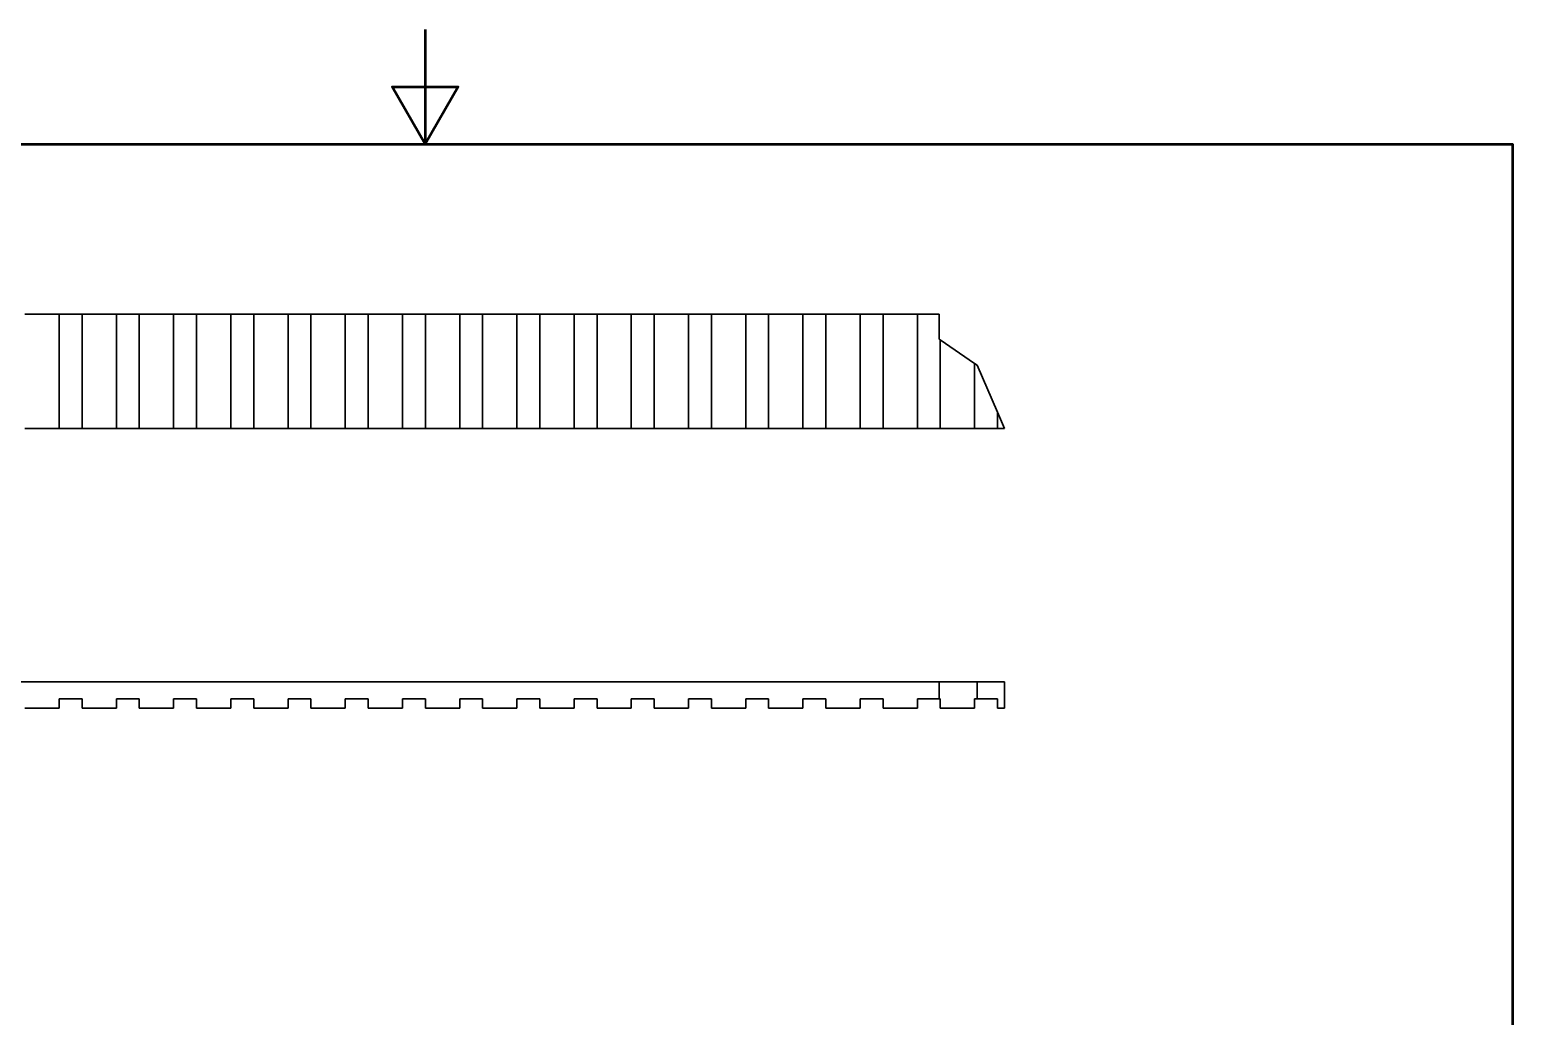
# Model space of a CAD drawing. Header units: millimetres. Extents: x 0 to 300, y 0 to 424.
# Drawn here: x 100.6 to 285.7, y 301.1 to 424.3 of the extents above; entities that cross this region are included whole.
import ezdxf

# ---------------------------------------------------------------- set-up
doc = ezdxf.new("R2010")
doc.units = ezdxf.units.MM
doc.header["$LTSCALE"] = 1.428571
doc.layers.add('Arêtes visibles(ISO)', color=7, linetype='Continuous', lineweight=35)
doc.layers.add('Cadre_0', color=7, linetype='Continuous', lineweight=50)

# ---------------------------------------------------------------- blocks, each defined once
blk = doc.blocks.new('Cadres Cadre par défaut')
at = {"layer": 'Cadre_0', "flags": 128}
for points in [[(105, 297), (105, 287), (102.11, 292), (107.89, 292), (105, 287)], [(10, 10), (10, 287), (200, 287), (200, 10), (10, 10)]]:
    blk.add_lwpolyline(points, dxfattribs=at)

msp = doc.modelspace()

# ---------------------------------------------------------------- linework, layer by layer
at = {"layer": 'Arêtes visibles(ISO)'}
for p, q in [((104.305, 388.773), (100.019, 388.773)), ((104.305, 388.773), (107.162, 388.773)), ((104.305, 374.488), (104.305, 388.773)), ((107.162, 388.773), (107.162, 374.488)), ((111.448, 388.773), (107.162, 388.773)), ((111.448, 388.773), (114.305, 388.773)), ((111.448, 374.488), (111.448, 388.773)), ((114.305, 388.773), (114.305, 374.488)), ((118.59, 388.773), (114.305, 388.773)), ((118.59, 388.773), (121.448, 388.773)), ((118.59, 374.488), (118.59, 388.773)), ((121.448, 388.773), (121.448, 374.488)), ((125.733, 388.773), (121.448, 388.773)), ((125.733, 388.773), (128.59, 388.773)), ((125.733, 374.488), (125.733, 388.773)), ((128.59, 388.773), (128.59, 374.488)), ((132.876, 388.773), (128.59, 388.773)), ((132.876, 388.773), (135.733, 388.773)), ((132.876, 374.488), (132.876, 388.773)), ((135.733, 388.773), (135.733, 374.488)), ((140.019, 388.773), (135.733, 388.773)), ((140.019, 388.773), (142.876, 388.773)), ((140.019, 374.488), (140.019, 388.773)), ((142.876, 388.773), (142.876, 374.488)), ((147.162, 388.773), (142.876, 388.773)), ((147.162, 388.773), (150.019, 388.773)), ((147.162, 374.488), (147.162, 388.773)), ((150.019, 388.773), (150.019, 374.488)), ((154.305, 388.773), (150.019, 388.773)), ((154.305, 388.773), (157.162, 388.773)), ((154.305, 374.488), (154.305, 388.773)), ((157.162, 388.773), (157.162, 374.488)), ((161.448, 388.773), (157.162, 388.773)), ((161.448, 388.773), (164.305, 388.773)), ((161.448, 374.488), (161.448, 388.773)), ((164.305, 388.773), (164.305, 374.488)), ((168.59, 388.773), (164.305, 388.773)), ((168.59, 388.773), (171.448, 388.773)), ((168.59, 374.488), (168.59, 388.773)), ((171.448, 388.773), (171.448, 374.488)), ((175.733, 388.773), (171.448, 388.773)), ((175.733, 388.773), (178.59, 388.773)), ((175.733, 374.488), (175.733, 388.773)), ((178.59, 388.773), (178.59, 374.488)), ((182.876, 388.773), (178.59, 388.773)), ((182.876, 388.773), (185.733, 388.773)), ((182.876, 374.488), (182.876, 388.773)), ((185.733, 388.773), (185.733, 374.488)), ((190.019, 388.773), (185.733, 388.773)), ((190.019, 388.773), (192.876, 388.773)), ((190.019, 374.488), (190.019, 388.773)), ((192.876, 388.773), (192.876, 374.488)), ((197.162, 388.773), (192.876, 388.773)), ((197.162, 388.773), (200.019, 388.773)), ((197.162, 374.488), (197.162, 388.773)), ((200.019, 388.773), (200.019, 374.488)), ((204.305, 388.773), (200.019, 388.773)), ((204.305, 388.773), (207.162, 388.773)), ((204.305, 374.488), (204.305, 388.773)), ((207.162, 388.773), (207.162, 374.488)), ((211.448, 388.773), (207.162, 388.773)), ((211.448, 388.773), (214.146, 388.773)), ((211.448, 374.488), (211.448, 388.773)), ((214.146, 388.773), (214.146, 385.645)), ((214.146, 385.645), (214.305, 385.537)), ((214.305, 385.537), (214.305, 374.488)), ((218.59, 382.615), (214.305, 385.537)), ((218.59, 382.615), (218.92, 382.39)), ((218.59, 374.488), (218.59, 382.615)), ((218.92, 382.39), (221.448, 376.526)), ((221.448, 376.526), (221.448, 374.488)), ((222.326, 374.488), (221.448, 376.526)), ((100.019, 374.488), (104.305, 374.488)), ((107.162, 374.488), (104.305, 374.488)), ((107.162, 374.488), (111.448, 374.488)), ((114.305, 374.488), (111.448, 374.488)), ((114.305, 374.488), (118.59, 374.488)), ((121.448, 374.488), (118.59, 374.488)), ((121.448, 374.488), (125.733, 374.488)), ((128.59, 374.488), (125.733, 374.488)), ((128.59, 374.488), (132.876, 374.488)), ((135.733, 374.488), (132.876, 374.488)), ((135.733, 374.488), (140.019, 374.488)), ((142.876, 374.488), (140.019, 374.488)), ((142.876, 374.488), (147.162, 374.488)), ((150.019, 374.488), (147.162, 374.488)), ((150.019, 374.488), (154.305, 374.488)), ((157.162, 374.488), (154.305, 374.488)), ((157.162, 374.488), (161.448, 374.488)), ((164.305, 374.488), (161.448, 374.488)), ((164.305, 374.488), (168.59, 374.488)), ((171.448, 374.488), (168.59, 374.488)), ((171.448, 374.488), (175.733, 374.488)), ((178.59, 374.488), (175.733, 374.488)), ((178.59, 374.488), (182.876, 374.488)), ((185.733, 374.488), (182.876, 374.488)), ((185.733, 374.488), (190.019, 374.488)), ((192.876, 374.488), (190.019, 374.488)), ((192.876, 374.488), (197.162, 374.488)), ((200.019, 374.488), (197.162, 374.488)), ((200.019, 374.488), (204.305, 374.488)), ((207.162, 374.488), (204.305, 374.488)), ((207.162, 374.488), (211.448, 374.488)), ((214.305, 374.488), (211.448, 374.488)), ((214.305, 374.488), (218.59, 374.488)), ((221.448, 374.488), (218.59, 374.488)), ((221.448, 374.488), (222.326, 374.488)), ((87.162, 342.848), (214.146, 342.848)), ((214.146, 340.705), (214.146, 342.848)), ((214.146, 342.848), (218.92, 342.848)), ((218.92, 342.848), (222.326, 342.848)), ((218.92, 342.848), (218.92, 340.705)), ((222.326, 342.848), (222.326, 339.562)), ((104.305, 340.705), (107.162, 340.705)), ((104.305, 339.562), (104.305, 340.705)), ((107.162, 340.705), (107.162, 339.562)), ((111.448, 340.705), (114.305, 340.705)), ((111.448, 339.562), (111.448, 340.705)), ((114.305, 340.705), (114.305, 339.562)), ((118.59, 340.705), (121.448, 340.705)), ((118.59, 339.562), (118.59, 340.705)), ((121.448, 340.705), (121.448, 339.562)), ((125.733, 340.705), (128.59, 340.705)), ((125.733, 339.562), (125.733, 340.705)), ((128.59, 340.705), (128.59, 339.562)), ((132.876, 340.705), (135.733, 340.705)), ((132.876, 339.562), (132.876, 340.705)), ((135.733, 340.705), (135.733, 339.562)), ((140.019, 340.705), (142.876, 340.705)), ((140.019, 339.562), (140.019, 340.705)), ((142.876, 340.705), (142.876, 339.562)), ((147.162, 340.705), (150.019, 340.705)), ((147.162, 339.562), (147.162, 340.705)), ((150.019, 340.705), (150.019, 339.562)), ((154.305, 340.705), (157.162, 340.705)), ((154.305, 339.562), (154.305, 340.705)), ((157.162, 340.705), (157.162, 339.562)), ((161.448, 340.705), (164.305, 340.705)), ((161.448, 339.562), (161.448, 340.705)), ((164.305, 340.705), (164.305, 339.562)), ((168.59, 340.705), (171.448, 340.705)), ((168.59, 339.562), (168.59, 340.705)), ((171.448, 340.705), (171.448, 339.562)), ((175.733, 340.705), (178.59, 340.705)), ((175.733, 339.562), (175.733, 340.705)), ((178.59, 340.705), (178.59, 339.562)), ((182.876, 340.705), (185.733, 340.705)), ((182.876, 339.562), (182.876, 340.705)), ((185.733, 340.705), (185.733, 339.562)), ((190.019, 340.705), (192.876, 340.705)), ((190.019, 339.562), (190.019, 340.705)), ((192.876, 340.705), (192.876, 339.562)), ((197.162, 340.705), (200.019, 340.705)), ((197.162, 339.562), (197.162, 340.705)), ((200.019, 340.705), (200.019, 339.562)), ((204.305, 340.705), (207.162, 340.705)), ((204.305, 339.562), (204.305, 340.705)), ((207.162, 340.705), (207.162, 339.562)), ((211.448, 340.705), (214.146, 340.705)), ((211.448, 339.562), (211.448, 340.705)), ((214.146, 340.705), (214.305, 340.705)), ((214.305, 340.705), (214.305, 339.562)), ((218.59, 340.705), (218.92, 340.705)), ((218.59, 339.562), (218.59, 340.705)), ((218.92, 340.705), (221.448, 340.705)), ((221.448, 340.705), (221.448, 339.562)), ((104.305, 339.562), (100.019, 339.562)), ((111.448, 339.562), (107.162, 339.562)), ((118.59, 339.562), (114.305, 339.562)), ((125.733, 339.562), (121.448, 339.562)), ((132.876, 339.562), (128.59, 339.562)), ((140.019, 339.562), (135.733, 339.562)), ((147.162, 339.562), (142.876, 339.562)), ((154.305, 339.562), (150.019, 339.562)), ((161.448, 339.562), (157.162, 339.562)), ((168.59, 339.562), (164.305, 339.562)), ((175.733, 339.562), (171.448, 339.562)), ((182.876, 339.562), (178.59, 339.562)), ((190.019, 339.562), (185.733, 339.562)), ((197.162, 339.562), (192.876, 339.562)), ((204.305, 339.562), (200.019, 339.562)), ((211.448, 339.562), (207.162, 339.562)), ((218.59, 339.562), (214.305, 339.562)), ((222.326, 339.562), (221.448, 339.562))]:
    msp.add_line(p, q, dxfattribs=at)

# ---------------------------------------------------------------- block references
at = {"xscale": 1.428571428571429, "yscale": 1.428571428571429, "zscale": 1.428571428571429}
msp.add_blockref('Cadres Cadre par défaut', (0, 0), dxfattribs=at)

doc.saveas('drawing.dxf')
